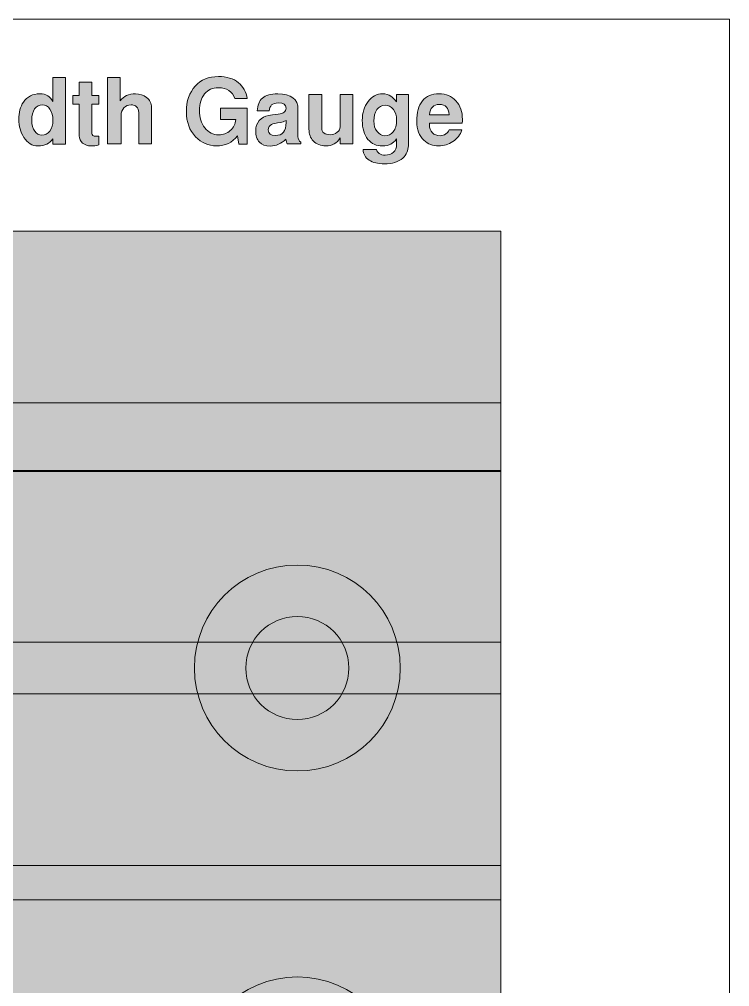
# Model space of a CAD drawing. Header units: inches. Extents: x 0.74 to 7.95, y -5.44 to -0.45.
# Drawn here: x 2.458 to 4.088, y -2.67 to -0.452 of the extents above; entities that cross this region are included whole.
import ezdxf

# ---------------------------------------------------------------- set-up
doc = ezdxf.new("R2010")
doc.units = ezdxf.units.IN
doc.header["$MEASUREMENT"] = 0
doc.layers.add('Layer 1', color=7, linetype='Continuous')

# ---------------------------------------------------------------- blocks, each defined once
blk = doc.blocks.new('block 13')
at = {"layer": 'Layer 1', "true_color": 0xed1f24}
h = blk.add_hatch(color=240, dxfattribs=at)
h.dxf.hatch_style = 2
edge = h.paths.add_edge_path()
edge.add_spline(control_points=[(2.5646, -0.7378), (2.5646, -0.7378), (2.5354, -0.7378), (2.5354, -0.7378), (2.5354, -0.7378), (2.5354, -0.7255), (2.5354, -0.7255), (2.5282, -0.7365), (2.5167, -0.742), (2.5009, -0.742), (2.4881, -0.742), (2.4774, -0.7354), (2.4688, -0.7222), (2.461, -0.7101), (2.4571, -0.6965), (2.4571, -0.6813), (2.4571, -0.6652), (2.4607, -0.6519), (2.4677, -0.6413), (2.4763, -0.6287), (2.489, -0.6224), (2.5056, -0.6224), (2.5194, -0.6224), (2.5293, -0.6282), (2.5354, -0.6399), (2.5354, -0.6399), (2.5354, -0.5853), (2.5354, -0.5853), (2.5354, -0.5853), (2.5646, -0.5853), (2.5646, -0.5853), (2.5646, -0.5853), (2.5646, -0.7378), (2.5646, -0.7378)], knot_values=[0, 0, 0, 0, 1, 1, 1, 2, 2, 2, 3, 3, 3, 4, 4, 4, 5, 5, 5, 6, 6, 6, 7, 7, 7, 8, 8, 8, 9, 9, 9, 10, 10, 10, 11, 11, 11, 11], degree=3, periodic=1)
edge = h.paths.add_edge_path()
edge.add_spline(control_points=[(2.5354, -0.6831), (2.5354, -0.6727), (2.5332, -0.6642), (2.5286, -0.6576), (2.524, -0.6509), (2.5183, -0.6476), (2.5114, -0.6476), (2.5039, -0.6476), (2.498, -0.6508), (2.4935, -0.6571), (2.4891, -0.6635), (2.4869, -0.672), (2.4869, -0.6827), (2.4869, -0.6935), (2.4892, -0.702), (2.4937, -0.7082), (2.4979, -0.7142), (2.5032, -0.7172), (2.5097, -0.7172), (2.5173, -0.7172), (2.5235, -0.714), (2.5283, -0.7077), (2.5331, -0.7014), (2.5354, -0.6932), (2.5354, -0.6831)], knot_values=[0, 0, 0, 0, 1, 1, 1, 2, 2, 2, 3, 3, 3, 4, 4, 4, 5, 5, 5, 6, 6, 6, 7, 7, 7, 8, 8, 8, 8], degree=3, periodic=1)
h = blk.add_hatch(color=240, dxfattribs=at)
h.dxf.hatch_style = 2
edge = h.paths.add_edge_path()
edge.add_spline(control_points=[(2.6411, -0.7395), (2.6343, -0.7411), (2.6281, -0.742), (2.6225, -0.742), (2.6152, -0.742), (2.6088, -0.7397), (2.6036, -0.7352), (2.5983, -0.7307), (2.5956, -0.7253), (2.5956, -0.719), (2.5956, -0.719), (2.5956, -0.6459), (2.5956, -0.6459), (2.5956, -0.6459), (2.5813, -0.6459), (2.5813, -0.6459), (2.5813, -0.6459), (2.5813, -0.6265), (2.5813, -0.6265), (2.5813, -0.6265), (2.5956, -0.6265), (2.5956, -0.6265), (2.5956, -0.6265), (2.5956, -0.5959), (2.5956, -0.5959), (2.5956, -0.5959), (2.6248, -0.5959), (2.6248, -0.5959), (2.6248, -0.5959), (2.6248, -0.6265), (2.6248, -0.6265), (2.6248, -0.6265), (2.6411, -0.6265), (2.6411, -0.6265), (2.6411, -0.6265), (2.6411, -0.6459), (2.6411, -0.6459), (2.6411, -0.6459), (2.6248, -0.6459), (2.6248, -0.6459), (2.6248, -0.6459), (2.6248, -0.7132), (2.6248, -0.7132), (2.6248, -0.7175), (2.6281, -0.7197), (2.6346, -0.7197), (2.6361, -0.7195), (2.6383, -0.7194), (2.6411, -0.7193), (2.6411, -0.7193), (2.6411, -0.7395), (2.6411, -0.7395)], knot_values=[0, 0, 0, 0, 1, 1, 1, 2, 2, 2, 3, 3, 3, 4, 4, 4, 5, 5, 5, 6, 6, 6, 7, 7, 7, 8, 8, 8, 9, 9, 9, 10, 10, 10, 11, 11, 11, 12, 12, 12, 13, 13, 13, 14, 14, 14, 15, 15, 15, 16, 16, 16, 17, 17, 17, 17], degree=3, periodic=1)
h = blk.add_hatch(color=240, dxfattribs=at)
h.dxf.hatch_style = 2
edge = h.paths.add_edge_path()
edge.add_spline(control_points=[(2.7615, -0.7372), (2.7615, -0.7372), (2.7323, -0.7372), (2.7323, -0.7372), (2.7323, -0.7372), (2.7323, -0.6651), (2.7323, -0.6651), (2.7323, -0.6597), (2.7306, -0.6554), (2.7273, -0.6523), (2.724, -0.6492), (2.7197, -0.6476), (2.7146, -0.6476), (2.7081, -0.6476), (2.7027, -0.6498), (2.6984, -0.6544), (2.6941, -0.6589), (2.6919, -0.6646), (2.6919, -0.6714), (2.6919, -0.6714), (2.6919, -0.7372), (2.6919, -0.7372), (2.6919, -0.7372), (2.6606, -0.7372), (2.6606, -0.7372), (2.6606, -0.7372), (2.6606, -0.5853), (2.6606, -0.5853), (2.6606, -0.5853), (2.6898, -0.5853), (2.6898, -0.5853), (2.6898, -0.5853), (2.6898, -0.6384), (2.6898, -0.6384), (2.6977, -0.6277), (2.7094, -0.6224), (2.7248, -0.6224), (2.735, -0.6224), (2.7435, -0.6251), (2.7504, -0.6305), (2.7578, -0.6363), (2.7615, -0.644), (2.7615, -0.6534), (2.7615, -0.6534), (2.7615, -0.7372), (2.7615, -0.7372)], knot_values=[0, 0, 0, 0, 1, 1, 1, 2, 2, 2, 3, 3, 3, 4, 4, 4, 5, 5, 5, 6, 6, 6, 7, 7, 7, 8, 8, 8, 9, 9, 9, 10, 10, 10, 11, 11, 11, 12, 12, 12, 13, 13, 13, 14, 14, 14, 15, 15, 15, 15], degree=3, periodic=1)
h = blk.add_hatch(color=240, dxfattribs=at)
h.dxf.hatch_style = 2
edge = h.paths.add_edge_path()
edge.add_spline(control_points=[(2.9813, -0.7378), (2.9813, -0.7378), (2.9623, -0.7378), (2.9623, -0.7378), (2.9623, -0.7378), (2.9586, -0.719), (2.9586, -0.719), (2.9472, -0.7342), (2.9311, -0.7418), (2.9104, -0.7418), (2.8917, -0.7418), (2.8758, -0.7348), (2.8627, -0.7209), (2.8487, -0.7061), (2.8417, -0.6869), (2.8417, -0.6634), (2.8417, -0.639), (2.8484, -0.6194), (2.8618, -0.6048), (2.8752, -0.5901), (2.8929, -0.5828), (2.915, -0.5828), (2.9342, -0.5828), (2.9495, -0.5874), (2.9611, -0.5968), (2.9719, -0.6055), (2.9786, -0.6177), (2.9813, -0.6334), (2.9813, -0.6334), (2.9527, -0.6334), (2.9527, -0.6334), (2.947, -0.6168), (2.9344, -0.6084), (2.9151, -0.6084), (2.9019, -0.6084), (2.8913, -0.6132), (2.8834, -0.6227), (2.8754, -0.6322), (2.8715, -0.6449), (2.8715, -0.6608), (2.8715, -0.6769), (2.8757, -0.6902), (2.884, -0.7007), (2.8924, -0.7113), (2.9029, -0.7165), (2.9158, -0.7165), (2.9259, -0.7165), (2.9348, -0.7132), (2.9423, -0.7066), (2.9498, -0.7), (2.9541, -0.6916), (2.9552, -0.6813), (2.9552, -0.6813), (2.9202, -0.6813), (2.9202, -0.6813), (2.9202, -0.6813), (2.9202, -0.6555), (2.9202, -0.6555), (2.9202, -0.6555), (2.9813, -0.6555), (2.9813, -0.6555), (2.9813, -0.6555), (2.9813, -0.7378), (2.9813, -0.7378)], knot_values=[0, 0, 0, 0, 1, 1, 1, 2, 2, 2, 3, 3, 3, 4, 4, 4, 5, 5, 5, 6, 6, 6, 7, 7, 7, 8, 8, 8, 9, 9, 9, 10, 10, 10, 11, 11, 11, 12, 12, 12, 13, 13, 13, 14, 14, 14, 15, 15, 15, 16, 16, 16, 17, 17, 17, 18, 18, 18, 19, 19, 19, 20, 20, 20, 21, 21, 21, 21], degree=3, periodic=1)
h = blk.add_hatch(color=240, dxfattribs=at)
h.dxf.hatch_style = 2
edge = h.paths.add_edge_path()
edge.add_spline(control_points=[(3.1042, -0.7372), (3.1042, -0.7372), (3.0731, -0.7372), (3.0731, -0.7372), (3.0718, -0.735), (3.0707, -0.7313), (3.07, -0.7261), (3.0593, -0.7368), (3.0473, -0.7422), (3.034, -0.7422), (3.0231, -0.7422), (3.0149, -0.7391), (3.0092, -0.7331), (3.0035, -0.7271), (3.0006, -0.7185), (3.0006, -0.7074), (3.0006, -0.6982), (3.0034, -0.6904), (3.0088, -0.6838), (3.0142, -0.6773), (3.0215, -0.6734), (3.0306, -0.672), (3.0349, -0.6714), (3.0422, -0.6704), (3.0525, -0.669), (3.0586, -0.6681), (3.063, -0.6666), (3.0657, -0.6646), (3.0685, -0.6626), (3.0699, -0.6593), (3.0702, -0.6549), (3.0706, -0.6472), (3.0646, -0.6434), (3.0521, -0.6434), (3.039, -0.6434), (3.0323, -0.6495), (3.0319, -0.6617), (3.0319, -0.6617), (3.0042, -0.6617), (3.0042, -0.6617), (3.0047, -0.6484), (3.0087, -0.6385), (3.0162, -0.6321), (3.0236, -0.6256), (3.0352, -0.6224), (3.0511, -0.6224), (3.0822, -0.6224), (3.0977, -0.6344), (3.0977, -0.6584), (3.0977, -0.6584), (3.0977, -0.7207), (3.0977, -0.7207), (3.0977, -0.7256), (3.0999, -0.7298), (3.1042, -0.7334), (3.1042, -0.7334), (3.1042, -0.7372), (3.1042, -0.7372)], knot_values=[0, 0, 0, 0, 1, 1, 1, 2, 2, 2, 3, 3, 3, 4, 4, 4, 5, 5, 5, 6, 6, 6, 7, 7, 7, 8, 8, 8, 9, 9, 9, 10, 10, 10, 11, 11, 11, 12, 12, 12, 13, 13, 13, 14, 14, 14, 15, 15, 15, 16, 16, 16, 17, 17, 17, 18, 18, 18, 19, 19, 19, 19], degree=3, periodic=1)
edge = h.paths.add_edge_path()
edge.add_spline(control_points=[(3.0702, -0.688), (3.0702, -0.688), (3.0702, -0.6836), (3.0702, -0.6836), (3.066, -0.686), (3.0618, -0.6874), (3.0575, -0.688), (3.0473, -0.6892), (3.0404, -0.6908), (3.0369, -0.6926), (3.032, -0.6949), (3.0296, -0.6991), (3.0296, -0.7051), (3.0296, -0.7137), (3.035, -0.718), (3.0457, -0.718), (3.0621, -0.718), (3.0702, -0.708), (3.0702, -0.688)], knot_values=[0, 0, 0, 0, 1, 1, 1, 2, 2, 2, 3, 3, 3, 4, 4, 4, 5, 5, 5, 6, 6, 6, 6], degree=3, periodic=1)
h = blk.add_hatch(color=240, dxfattribs=at)
h.dxf.hatch_style = 2
edge = h.paths.add_edge_path()
edge.add_spline(control_points=[(3.2236, -0.7372), (3.2236, -0.7372), (3.1944, -0.7372), (3.1944, -0.7372), (3.1944, -0.7372), (3.1944, -0.7236), (3.1944, -0.7236), (3.1868, -0.7357), (3.1759, -0.7418), (3.1619, -0.7418), (3.1494, -0.7418), (3.1397, -0.738), (3.1327, -0.7305), (3.1262, -0.7236), (3.1229, -0.7146), (3.1229, -0.7036), (3.1229, -0.7036), (3.1229, -0.6243), (3.1229, -0.6243), (3.1229, -0.6243), (3.1521, -0.6243), (3.1521, -0.6243), (3.1521, -0.6243), (3.1521, -0.7013), (3.1521, -0.7013), (3.1521, -0.7059), (3.1538, -0.7095), (3.1573, -0.7122), (3.1608, -0.7148), (3.1654, -0.7161), (3.1713, -0.7161), (3.1775, -0.7161), (3.1829, -0.7143), (3.1875, -0.7107), (3.1921, -0.7071), (3.1944, -0.7029), (3.1944, -0.698), (3.1944, -0.698), (3.1944, -0.6243), (3.1944, -0.6243), (3.1944, -0.6243), (3.2236, -0.6243), (3.2236, -0.6243), (3.2236, -0.6243), (3.2236, -0.7372), (3.2236, -0.7372)], knot_values=[0, 0, 0, 0, 1, 1, 1, 2, 2, 2, 3, 3, 3, 4, 4, 4, 5, 5, 5, 6, 6, 6, 7, 7, 7, 8, 8, 8, 9, 9, 9, 10, 10, 10, 11, 11, 11, 12, 12, 12, 13, 13, 13, 14, 14, 14, 15, 15, 15, 15], degree=3, periodic=1)
h = blk.add_hatch(color=240, dxfattribs=at)
h.dxf.hatch_style = 2
edge = h.paths.add_edge_path()
edge.add_spline(control_points=[(3.3509, -0.7413), (3.3509, -0.7526), (3.3466, -0.762), (3.3381, -0.7697), (3.3283, -0.7786), (3.3142, -0.783), (3.2959, -0.783), (3.281, -0.783), (3.2693, -0.7801), (3.2607, -0.7744), (3.2522, -0.7686), (3.2476, -0.7606), (3.2469, -0.7503), (3.2469, -0.7503), (3.2775, -0.7503), (3.2775, -0.7503), (3.2782, -0.7536), (3.2804, -0.7566), (3.2842, -0.7591), (3.288, -0.7617), (3.2924, -0.763), (3.2976, -0.763), (3.3054, -0.763), (3.3118, -0.7608), (3.3166, -0.7564), (3.3215, -0.7521), (3.324, -0.7463), (3.324, -0.739), (3.324, -0.7315), (3.3239, -0.7272), (3.3238, -0.7259), (3.3192, -0.7316), (3.3148, -0.7356), (3.3106, -0.7378), (3.3055, -0.7406), (3.2992, -0.742), (3.2915, -0.742), (3.2775, -0.742), (3.2664, -0.7369), (3.2582, -0.7268), (3.2496, -0.7162), (3.2452, -0.7017), (3.2452, -0.6832), (3.2452, -0.666), (3.2497, -0.6515), (3.2586, -0.6399), (3.2676, -0.6282), (3.2786, -0.6224), (3.2917, -0.6224), (3.2991, -0.6224), (3.3055, -0.6241), (3.3108, -0.6276), (3.3147, -0.6302), (3.3191, -0.6347), (3.324, -0.6411), (3.324, -0.6411), (3.324, -0.6243), (3.324, -0.6243), (3.324, -0.6243), (3.3509, -0.6243), (3.3509, -0.6243), (3.3509, -0.6243), (3.3509, -0.7413), (3.3509, -0.7413)], knot_values=[0, 0, 0, 0, 1, 1, 1, 2, 2, 2, 3, 3, 3, 4, 4, 4, 5, 5, 5, 6, 6, 6, 7, 7, 7, 8, 8, 8, 9, 9, 9, 10, 10, 10, 11, 11, 11, 12, 12, 12, 13, 13, 13, 14, 14, 14, 15, 15, 15, 16, 16, 16, 17, 17, 17, 18, 18, 18, 19, 19, 19, 20, 20, 20, 21, 21, 21, 21], degree=3, periodic=1)
edge = h.paths.add_edge_path()
edge.add_spline(control_points=[(3.324, -0.6824), (3.324, -0.6727), (3.3215, -0.6646), (3.3165, -0.6582), (3.3115, -0.6518), (3.3052, -0.6486), (3.2975, -0.6486), (3.2897, -0.6486), (3.2835, -0.652), (3.2788, -0.6587), (3.274, -0.6655), (3.2717, -0.6741), (3.2717, -0.6847), (3.2717, -0.6943), (3.2741, -0.7023), (3.2791, -0.7087), (3.284, -0.7152), (3.29, -0.7184), (3.2971, -0.7184), (3.3049, -0.7184), (3.3112, -0.7154), (3.3161, -0.7095), (3.3213, -0.7029), (3.324, -0.6939), (3.324, -0.6824)], knot_values=[0, 0, 0, 0, 1, 1, 1, 2, 2, 2, 3, 3, 3, 4, 4, 4, 5, 5, 5, 6, 6, 6, 7, 7, 7, 8, 8, 8, 8], degree=3, periodic=1)
h = blk.add_hatch(color=240, dxfattribs=at)
h.dxf.hatch_style = 2
edge = h.paths.add_edge_path()
edge.add_spline(control_points=[(3.475, -0.6809), (3.475, -0.6843), (3.4748, -0.6872), (3.4744, -0.6899), (3.4744, -0.6899), (3.3996, -0.6899), (3.3996, -0.6899), (3.3993, -0.6907), (3.3992, -0.692), (3.3992, -0.6938), (3.3992, -0.7012), (3.4015, -0.7071), (3.406, -0.7116), (3.4105, -0.7162), (3.4165, -0.7184), (3.4237, -0.7184), (3.4286, -0.7184), (3.433, -0.717), (3.4372, -0.7143), (3.4409, -0.7116), (3.4432, -0.7086), (3.4442, -0.7053), (3.4442, -0.7053), (3.4738, -0.7053), (3.4738, -0.7053), (3.4699, -0.7163), (3.463, -0.7251), (3.4532, -0.7318), (3.4435, -0.7384), (3.4325, -0.7418), (3.4204, -0.7418), (3.407, -0.7418), (3.3956, -0.7375), (3.3865, -0.729), (3.3755, -0.7189), (3.37, -0.7044), (3.37, -0.6855), (3.37, -0.6652), (3.3744, -0.6496), (3.3832, -0.6387), (3.3921, -0.6278), (3.4047, -0.6224), (3.4213, -0.6224), (3.4374, -0.6224), (3.4504, -0.6278), (3.4602, -0.6385), (3.4701, -0.6493), (3.475, -0.6634), (3.475, -0.6809)], knot_values=[0, 0, 0, 0, 1, 1, 1, 2, 2, 2, 3, 3, 3, 4, 4, 4, 5, 5, 5, 6, 6, 6, 7, 7, 7, 8, 8, 8, 9, 9, 9, 10, 10, 10, 11, 11, 11, 12, 12, 12, 13, 13, 13, 14, 14, 14, 15, 15, 15, 16, 16, 16, 16], degree=3, periodic=1)
edge = h.paths.add_edge_path()
edge.add_spline(control_points=[(3.4442, -0.6703), (3.4433, -0.6546), (3.4361, -0.6468), (3.4223, -0.6468), (3.4084, -0.6468), (3.4007, -0.6546), (3.3992, -0.6703), (3.3992, -0.6703), (3.4442, -0.6703), (3.4442, -0.6703)], knot_values=[0, 0, 0, 0, 1, 1, 1, 2, 2, 2, 3, 3, 3, 3], degree=3, periodic=1)
at = {"layer": 'Layer 1', "lineweight": 0}
for points, knots in [([(2.5646, -0.7378), (2.5646, -0.7378), (2.5354, -0.7378), (2.5354, -0.7378), (2.5354, -0.7378), (2.5354, -0.7255), (2.5354, -0.7255), (2.5282, -0.7365), (2.5167, -0.742), (2.5009, -0.742), (2.4881, -0.742), (2.4774, -0.7354), (2.4688, -0.7222), (2.461, -0.7101), (2.4571, -0.6965), (2.4571, -0.6813), (2.4571, -0.6652), (2.4607, -0.6519), (2.4677, -0.6413), (2.4763, -0.6287), (2.489, -0.6224), (2.5056, -0.6224), (2.5194, -0.6224), (2.5293, -0.6282), (2.5354, -0.6399), (2.5354, -0.6399), (2.5354, -0.5853), (2.5354, -0.5853), (2.5354, -0.5853), (2.5646, -0.5853), (2.5646, -0.5853), (2.5646, -0.5853), (2.5646, -0.7378), (2.5646, -0.7378)], [0, 0, 0, 0, 1, 1, 1, 2, 2, 2, 3, 3, 3, 4, 4, 4, 5, 5, 5, 6, 6, 6, 7, 7, 7, 8, 8, 8, 9, 9, 9, 10, 10, 10, 11, 11, 11, 11]), ([(2.6411, -0.7395), (2.6343, -0.7411), (2.6281, -0.742), (2.6225, -0.742), (2.6152, -0.742), (2.6088, -0.7397), (2.6036, -0.7352), (2.5983, -0.7307), (2.5956, -0.7253), (2.5956, -0.719), (2.5956, -0.719), (2.5956, -0.6459), (2.5956, -0.6459), (2.5956, -0.6459), (2.5813, -0.6459), (2.5813, -0.6459), (2.5813, -0.6459), (2.5813, -0.6265), (2.5813, -0.6265), (2.5813, -0.6265), (2.5956, -0.6265), (2.5956, -0.6265), (2.5956, -0.6265), (2.5956, -0.5959), (2.5956, -0.5959), (2.5956, -0.5959), (2.6248, -0.5959), (2.6248, -0.5959), (2.6248, -0.5959), (2.6248, -0.6265), (2.6248, -0.6265), (2.6248, -0.6265), (2.6411, -0.6265), (2.6411, -0.6265), (2.6411, -0.6265), (2.6411, -0.6459), (2.6411, -0.6459), (2.6411, -0.6459), (2.6248, -0.6459), (2.6248, -0.6459), (2.6248, -0.6459), (2.6248, -0.7132), (2.6248, -0.7132), (2.6248, -0.7175), (2.6281, -0.7197), (2.6346, -0.7197), (2.6361, -0.7195), (2.6383, -0.7194), (2.6411, -0.7193), (2.6411, -0.7193), (2.6411, -0.7395), (2.6411, -0.7395)], [0, 0, 0, 0, 1, 1, 1, 2, 2, 2, 3, 3, 3, 4, 4, 4, 5, 5, 5, 6, 6, 6, 7, 7, 7, 8, 8, 8, 9, 9, 9, 10, 10, 10, 11, 11, 11, 12, 12, 12, 13, 13, 13, 14, 14, 14, 15, 15, 15, 16, 16, 16, 17, 17, 17, 17]), ([(2.7615, -0.7372), (2.7615, -0.7372), (2.7323, -0.7372), (2.7323, -0.7372), (2.7323, -0.7372), (2.7323, -0.6651), (2.7323, -0.6651), (2.7323, -0.6597), (2.7306, -0.6554), (2.7273, -0.6523), (2.724, -0.6492), (2.7197, -0.6476), (2.7146, -0.6476), (2.7081, -0.6476), (2.7027, -0.6498), (2.6984, -0.6544), (2.6941, -0.6589), (2.6919, -0.6646), (2.6919, -0.6714), (2.6919, -0.6714), (2.6919, -0.7372), (2.6919, -0.7372), (2.6919, -0.7372), (2.6606, -0.7372), (2.6606, -0.7372), (2.6606, -0.7372), (2.6606, -0.5853), (2.6606, -0.5853), (2.6606, -0.5853), (2.6898, -0.5853), (2.6898, -0.5853), (2.6898, -0.5853), (2.6898, -0.6384), (2.6898, -0.6384), (2.6977, -0.6277), (2.7094, -0.6224), (2.7248, -0.6224), (2.735, -0.6224), (2.7435, -0.6251), (2.7504, -0.6305), (2.7578, -0.6363), (2.7615, -0.644), (2.7615, -0.6534), (2.7615, -0.6534), (2.7615, -0.7372), (2.7615, -0.7372)], [0, 0, 0, 0, 1, 1, 1, 2, 2, 2, 3, 3, 3, 4, 4, 4, 5, 5, 5, 6, 6, 6, 7, 7, 7, 8, 8, 8, 9, 9, 9, 10, 10, 10, 11, 11, 11, 12, 12, 12, 13, 13, 13, 14, 14, 14, 15, 15, 15, 15]), ([(2.9813, -0.7378), (2.9813, -0.7378), (2.9623, -0.7378), (2.9623, -0.7378), (2.9623, -0.7378), (2.9586, -0.719), (2.9586, -0.719), (2.9472, -0.7342), (2.9311, -0.7418), (2.9104, -0.7418), (2.8917, -0.7418), (2.8758, -0.7348), (2.8627, -0.7209), (2.8487, -0.7061), (2.8417, -0.6869), (2.8417, -0.6634), (2.8417, -0.639), (2.8484, -0.6194), (2.8618, -0.6048), (2.8752, -0.5901), (2.8929, -0.5828), (2.915, -0.5828), (2.9342, -0.5828), (2.9495, -0.5874), (2.9611, -0.5968), (2.9719, -0.6055), (2.9786, -0.6177), (2.9813, -0.6334), (2.9813, -0.6334), (2.9527, -0.6334), (2.9527, -0.6334), (2.947, -0.6168), (2.9344, -0.6084), (2.9151, -0.6084), (2.9019, -0.6084), (2.8913, -0.6132), (2.8834, -0.6227), (2.8754, -0.6322), (2.8715, -0.6449), (2.8715, -0.6608), (2.8715, -0.6769), (2.8757, -0.6902), (2.884, -0.7007), (2.8924, -0.7113), (2.9029, -0.7165), (2.9158, -0.7165), (2.9259, -0.7165), (2.9348, -0.7132), (2.9423, -0.7066), (2.9498, -0.7), (2.9541, -0.6916), (2.9552, -0.6813), (2.9552, -0.6813), (2.9202, -0.6813), (2.9202, -0.6813), (2.9202, -0.6813), (2.9202, -0.6555), (2.9202, -0.6555), (2.9202, -0.6555), (2.9813, -0.6555), (2.9813, -0.6555), (2.9813, -0.6555), (2.9813, -0.7378), (2.9813, -0.7378)], [0, 0, 0, 0, 1, 1, 1, 2, 2, 2, 3, 3, 3, 4, 4, 4, 5, 5, 5, 6, 6, 6, 7, 7, 7, 8, 8, 8, 9, 9, 9, 10, 10, 10, 11, 11, 11, 12, 12, 12, 13, 13, 13, 14, 14, 14, 15, 15, 15, 16, 16, 16, 17, 17, 17, 18, 18, 18, 19, 19, 19, 20, 20, 20, 21, 21, 21, 21]), ([(3.1042, -0.7372), (3.1042, -0.7372), (3.0731, -0.7372), (3.0731, -0.7372), (3.0718, -0.735), (3.0707, -0.7313), (3.07, -0.7261), (3.0593, -0.7368), (3.0473, -0.7422), (3.034, -0.7422), (3.0231, -0.7422), (3.0149, -0.7391), (3.0092, -0.7331), (3.0035, -0.7271), (3.0006, -0.7185), (3.0006, -0.7074), (3.0006, -0.6982), (3.0034, -0.6904), (3.0088, -0.6838), (3.0142, -0.6773), (3.0215, -0.6734), (3.0306, -0.672), (3.0349, -0.6714), (3.0422, -0.6704), (3.0525, -0.669), (3.0586, -0.6681), (3.063, -0.6666), (3.0657, -0.6646), (3.0685, -0.6626), (3.0699, -0.6593), (3.0702, -0.6549), (3.0706, -0.6472), (3.0646, -0.6434), (3.0521, -0.6434), (3.039, -0.6434), (3.0323, -0.6495), (3.0319, -0.6617), (3.0319, -0.6617), (3.0042, -0.6617), (3.0042, -0.6617), (3.0047, -0.6484), (3.0087, -0.6385), (3.0162, -0.6321), (3.0236, -0.6256), (3.0352, -0.6224), (3.0511, -0.6224), (3.0822, -0.6224), (3.0977, -0.6344), (3.0977, -0.6584), (3.0977, -0.6584), (3.0977, -0.7207), (3.0977, -0.7207), (3.0977, -0.7256), (3.0999, -0.7298), (3.1042, -0.7334), (3.1042, -0.7334), (3.1042, -0.7372), (3.1042, -0.7372)], [0, 0, 0, 0, 1, 1, 1, 2, 2, 2, 3, 3, 3, 4, 4, 4, 5, 5, 5, 6, 6, 6, 7, 7, 7, 8, 8, 8, 9, 9, 9, 10, 10, 10, 11, 11, 11, 12, 12, 12, 13, 13, 13, 14, 14, 14, 15, 15, 15, 16, 16, 16, 17, 17, 17, 18, 18, 18, 19, 19, 19, 19]), ([(3.2236, -0.7372), (3.2236, -0.7372), (3.1944, -0.7372), (3.1944, -0.7372), (3.1944, -0.7372), (3.1944, -0.7236), (3.1944, -0.7236), (3.1868, -0.7357), (3.1759, -0.7418), (3.1619, -0.7418), (3.1494, -0.7418), (3.1397, -0.738), (3.1327, -0.7305), (3.1262, -0.7236), (3.1229, -0.7146), (3.1229, -0.7036), (3.1229, -0.7036), (3.1229, -0.6243), (3.1229, -0.6243), (3.1229, -0.6243), (3.1521, -0.6243), (3.1521, -0.6243), (3.1521, -0.6243), (3.1521, -0.7013), (3.1521, -0.7013), (3.1521, -0.7059), (3.1538, -0.7095), (3.1573, -0.7122), (3.1608, -0.7148), (3.1654, -0.7161), (3.1713, -0.7161), (3.1775, -0.7161), (3.1829, -0.7143), (3.1875, -0.7107), (3.1921, -0.7071), (3.1944, -0.7029), (3.1944, -0.698), (3.1944, -0.698), (3.1944, -0.6243), (3.1944, -0.6243), (3.1944, -0.6243), (3.2236, -0.6243), (3.2236, -0.6243), (3.2236, -0.6243), (3.2236, -0.7372), (3.2236, -0.7372)], [0, 0, 0, 0, 1, 1, 1, 2, 2, 2, 3, 3, 3, 4, 4, 4, 5, 5, 5, 6, 6, 6, 7, 7, 7, 8, 8, 8, 9, 9, 9, 10, 10, 10, 11, 11, 11, 12, 12, 12, 13, 13, 13, 14, 14, 14, 15, 15, 15, 15]), ([(3.3509, -0.7413), (3.3509, -0.7526), (3.3466, -0.762), (3.3381, -0.7697), (3.3283, -0.7786), (3.3142, -0.783), (3.2959, -0.783), (3.281, -0.783), (3.2693, -0.7801), (3.2607, -0.7744), (3.2522, -0.7686), (3.2476, -0.7606), (3.2469, -0.7503), (3.2469, -0.7503), (3.2775, -0.7503), (3.2775, -0.7503), (3.2782, -0.7536), (3.2804, -0.7566), (3.2842, -0.7591), (3.288, -0.7617), (3.2924, -0.763), (3.2976, -0.763), (3.3054, -0.763), (3.3118, -0.7608), (3.3166, -0.7564), (3.3215, -0.7521), (3.324, -0.7463), (3.324, -0.739), (3.324, -0.7315), (3.3239, -0.7272), (3.3238, -0.7259), (3.3192, -0.7316), (3.3148, -0.7356), (3.3106, -0.7378), (3.3055, -0.7406), (3.2992, -0.742), (3.2915, -0.742), (3.2775, -0.742), (3.2664, -0.7369), (3.2582, -0.7268), (3.2496, -0.7162), (3.2452, -0.7017), (3.2452, -0.6832), (3.2452, -0.666), (3.2497, -0.6515), (3.2586, -0.6399), (3.2676, -0.6282), (3.2786, -0.6224), (3.2917, -0.6224), (3.2991, -0.6224), (3.3055, -0.6241), (3.3108, -0.6276), (3.3147, -0.6302), (3.3191, -0.6347), (3.324, -0.6411), (3.324, -0.6411), (3.324, -0.6243), (3.324, -0.6243), (3.324, -0.6243), (3.3509, -0.6243), (3.3509, -0.6243), (3.3509, -0.6243), (3.3509, -0.7413), (3.3509, -0.7413)], [0, 0, 0, 0, 1, 1, 1, 2, 2, 2, 3, 3, 3, 4, 4, 4, 5, 5, 5, 6, 6, 6, 7, 7, 7, 8, 8, 8, 9, 9, 9, 10, 10, 10, 11, 11, 11, 12, 12, 12, 13, 13, 13, 14, 14, 14, 15, 15, 15, 16, 16, 16, 17, 17, 17, 18, 18, 18, 19, 19, 19, 20, 20, 20, 21, 21, 21, 21]), ([(3.475, -0.6809), (3.475, -0.6843), (3.4748, -0.6872), (3.4744, -0.6899), (3.4744, -0.6899), (3.3996, -0.6899), (3.3996, -0.6899), (3.3993, -0.6907), (3.3992, -0.692), (3.3992, -0.6938), (3.3992, -0.7012), (3.4015, -0.7071), (3.406, -0.7116), (3.4105, -0.7162), (3.4165, -0.7184), (3.4237, -0.7184), (3.4286, -0.7184), (3.433, -0.717), (3.4372, -0.7143), (3.4409, -0.7116), (3.4432, -0.7086), (3.4442, -0.7053), (3.4442, -0.7053), (3.4738, -0.7053), (3.4738, -0.7053), (3.4699, -0.7163), (3.463, -0.7251), (3.4532, -0.7318), (3.4435, -0.7384), (3.4325, -0.7418), (3.4204, -0.7418), (3.407, -0.7418), (3.3956, -0.7375), (3.3865, -0.729), (3.3755, -0.7189), (3.37, -0.7044), (3.37, -0.6855), (3.37, -0.6652), (3.3744, -0.6496), (3.3832, -0.6387), (3.3921, -0.6278), (3.4047, -0.6224), (3.4213, -0.6224), (3.4374, -0.6224), (3.4504, -0.6278), (3.4602, -0.6385), (3.4701, -0.6493), (3.475, -0.6634), (3.475, -0.6809)], [0, 0, 0, 0, 1, 1, 1, 2, 2, 2, 3, 3, 3, 4, 4, 4, 5, 5, 5, 6, 6, 6, 7, 7, 7, 8, 8, 8, 9, 9, 9, 10, 10, 10, 11, 11, 11, 12, 12, 12, 13, 13, 13, 14, 14, 14, 15, 15, 15, 16, 16, 16, 16]), ([(2.5354, -0.6831), (2.5354, -0.6727), (2.5332, -0.6642), (2.5286, -0.6576), (2.524, -0.6509), (2.5183, -0.6476), (2.5114, -0.6476), (2.5039, -0.6476), (2.498, -0.6508), (2.4935, -0.6571), (2.4891, -0.6635), (2.4869, -0.672), (2.4869, -0.6827), (2.4869, -0.6935), (2.4892, -0.702), (2.4937, -0.7082), (2.4979, -0.7142), (2.5032, -0.7172), (2.5097, -0.7172), (2.5173, -0.7172), (2.5235, -0.714), (2.5283, -0.7077), (2.5331, -0.7014), (2.5354, -0.6932), (2.5354, -0.6831)], [0, 0, 0, 0, 1, 1, 1, 2, 2, 2, 3, 3, 3, 4, 4, 4, 5, 5, 5, 6, 6, 6, 7, 7, 7, 8, 8, 8, 8]), ([(3.324, -0.6824), (3.324, -0.6727), (3.3215, -0.6646), (3.3165, -0.6582), (3.3115, -0.6518), (3.3052, -0.6486), (3.2975, -0.6486), (3.2897, -0.6486), (3.2835, -0.652), (3.2788, -0.6587), (3.274, -0.6655), (3.2717, -0.6741), (3.2717, -0.6847), (3.2717, -0.6943), (3.2741, -0.7023), (3.2791, -0.7087), (3.284, -0.7152), (3.29, -0.7184), (3.2971, -0.7184), (3.3049, -0.7184), (3.3112, -0.7154), (3.3161, -0.7095), (3.3213, -0.7029), (3.324, -0.6939), (3.324, -0.6824)], [0, 0, 0, 0, 1, 1, 1, 2, 2, 2, 3, 3, 3, 4, 4, 4, 5, 5, 5, 6, 6, 6, 7, 7, 7, 8, 8, 8, 8]), ([(3.4442, -0.6703), (3.4433, -0.6546), (3.4361, -0.6468), (3.4223, -0.6468), (3.4084, -0.6468), (3.4007, -0.6546), (3.3992, -0.6703), (3.3992, -0.6703), (3.4442, -0.6703), (3.4442, -0.6703)], [0, 0, 0, 0, 1, 1, 1, 2, 2, 2, 3, 3, 3, 3]), ([(3.0702, -0.688), (3.0702, -0.688), (3.0702, -0.6836), (3.0702, -0.6836), (3.066, -0.686), (3.0618, -0.6874), (3.0575, -0.688), (3.0473, -0.6892), (3.0404, -0.6908), (3.0369, -0.6926), (3.032, -0.6949), (3.0296, -0.6991), (3.0296, -0.7051), (3.0296, -0.7137), (3.035, -0.718), (3.0457, -0.718), (3.0621, -0.718), (3.0702, -0.708), (3.0702, -0.688)], [0, 0, 0, 0, 1, 1, 1, 2, 2, 2, 3, 3, 3, 4, 4, 4, 5, 5, 5, 6, 6, 6, 6])]:
    blk.add_open_spline(points, degree=3, knots=knots, dxfattribs=at)
blk = doc.blocks.new('block 40')
at = {"layer": 'Layer 1', "true_color": 0x010101}
h = blk.add_hatch(color=18, dxfattribs=at)
h.dxf.hatch_style = 2
edge = h.paths.add_edge_path()
edge.add_spline(control_points=[(3.3324, -1.9394), (3.3324, -2.0698), (3.2266, -2.1756), (3.0962, -2.1756), (2.9657, -2.1756), (2.86, -2.0698), (2.86, -1.9394), (2.86, -1.8089), (2.9657, -1.7032), (3.0962, -1.7032), (3.2266, -1.7032), (3.3324, -1.8089), (3.3324, -1.9394)], knot_values=[0, 0, 0, 0, 1, 1, 1, 2, 2, 2, 3, 3, 3, 4, 4, 4, 4], degree=3, periodic=1)
at = {"layer": 'Layer 1', "true_color": 0x000000}
h = blk.add_hatch(color=18, dxfattribs=at)
h.dxf.hatch_style = 2
edge = h.paths.add_edge_path()
edge.add_spline(control_points=[(3.2143, -1.9394), (3.2143, -2.0046), (3.1614, -2.0575), (3.0962, -2.0575), (3.0309, -2.0575), (2.9781, -2.0046), (2.9781, -1.9394), (2.9781, -1.8741), (3.0309, -1.8213), (3.0962, -1.8213), (3.1614, -1.8213), (3.2143, -1.8741), (3.2143, -1.9394)], knot_values=[0, 0, 0, 0, 1, 1, 1, 2, 2, 2, 3, 3, 3, 4, 4, 4, 4], degree=3, periodic=1)
at = {"layer": 'Layer 1', "lineweight": 0}
for points in [[(3.3324, -1.9394), (3.3324, -2.0698), (3.2266, -2.1756), (3.0962, -2.1756), (2.9657, -2.1756), (2.86, -2.0698), (2.86, -1.9394), (2.86, -1.8089), (2.9657, -1.7032), (3.0962, -1.7032), (3.2266, -1.7032), (3.3324, -1.8089), (3.3324, -1.9394)], [(3.2143, -1.9394), (3.2143, -2.0046), (3.1614, -2.0575), (3.0962, -2.0575), (3.0309, -2.0575), (2.9781, -2.0046), (2.9781, -1.9394), (2.9781, -1.8741), (3.0309, -1.8213), (3.0962, -1.8213), (3.1614, -1.8213), (3.2143, -1.8741), (3.2143, -1.9394)]]:
    blk.add_open_spline(points, degree=3, knots=[0, 0, 0, 0, 1, 1, 1, 2, 2, 2, 3, 3, 3, 4, 4, 4, 4], dxfattribs=at)
blk = doc.blocks.new('block 41')
at = {"layer": 'Layer 1', "true_color": 0x010101}
h = blk.add_hatch(color=18, dxfattribs=at)
h.dxf.hatch_style = 2
edge = h.paths.add_edge_path()
edge.add_spline(control_points=[(3.3324, -2.8843), (3.3324, -3.0147), (3.2266, -3.1205), (3.0962, -3.1205), (2.9657, -3.1205), (2.86, -3.0147), (2.86, -2.8843), (2.86, -2.7538), (2.9657, -2.648), (3.0962, -2.648), (3.2266, -2.648), (3.3324, -2.7538), (3.3324, -2.8843)], knot_values=[0, 0, 0, 0, 1, 1, 1, 2, 2, 2, 3, 3, 3, 4, 4, 4, 4], degree=3, periodic=1)
at = {"layer": 'Layer 1', "true_color": 0x000000}
h = blk.add_hatch(color=18, dxfattribs=at)
h.dxf.hatch_style = 2
edge = h.paths.add_edge_path()
edge.add_spline(control_points=[(3.293, -2.8843), (3.293, -2.993), (3.2049, -3.0811), (3.0962, -3.0811), (2.9875, -3.0811), (2.8993, -2.993), (2.8993, -2.8843), (2.8993, -2.7755), (2.9875, -2.6874), (3.0962, -2.6874), (3.2049, -2.6874), (3.293, -2.7755), (3.293, -2.8843)], knot_values=[0, 0, 0, 0, 1, 1, 1, 2, 2, 2, 3, 3, 3, 4, 4, 4, 4], degree=3, periodic=1)
at = {"layer": 'Layer 1', "lineweight": 0}
for points in [[(3.3324, -2.8843), (3.3324, -3.0147), (3.2266, -3.1205), (3.0962, -3.1205), (2.9657, -3.1205), (2.86, -3.0147), (2.86, -2.8843), (2.86, -2.7538), (2.9657, -2.648), (3.0962, -2.648), (3.2266, -2.648), (3.3324, -2.7538), (3.3324, -2.8843)], [(3.293, -2.8843), (3.293, -2.993), (3.2049, -3.0811), (3.0962, -3.0811), (2.9875, -3.0811), (2.8993, -2.993), (2.8993, -2.8843), (2.8993, -2.7755), (2.9875, -2.6874), (3.0962, -2.6874), (3.2049, -2.6874), (3.293, -2.7755), (3.293, -2.8843)]]:
    blk.add_open_spline(points, degree=3, knots=[0, 0, 0, 0, 1, 1, 1, 2, 2, 2, 3, 3, 3, 4, 4, 4, 4], dxfattribs=at)
blk = doc.blocks.new('block 39')
at = {"layer": 'Layer 1', "true_color": 0xed2224}
h = blk.add_hatch(color=240, dxfattribs=at)
h.dxf.hatch_style = 2
h.paths.add_polyline_path([(3.5629, -1.3312), (1.5944, -1.3312), (1.5944, -0.9375), (3.5629, -0.9375)])
at = {"layer": 'Layer 1', "true_color": 0x010101}
h = blk.add_hatch(color=18, dxfattribs=at)
h.dxf.hatch_style = 2
h.paths.add_polyline_path([(3.5629, -1.4886), (1.5944, -1.4886), (1.5944, -1.3312), (3.5629, -1.3312)])
at = {"layer": 'Layer 1', "true_color": 0xed2224}
h = blk.add_hatch(color=240, dxfattribs=at)
h.dxf.hatch_style = 2
h.paths.add_polyline_path([(3.5629, -1.8803), (1.5944, -1.8803), (1.5944, -1.4866), (3.5629, -1.4866)])
at = {"layer": 'Layer 1', "true_color": 0x010101}
h = blk.add_hatch(color=18, dxfattribs=at)
h.dxf.hatch_style = 2
h.paths.add_polyline_path([(3.5629, -1.9984), (1.5944, -1.9984), (1.5944, -1.8803), (3.5629, -1.8803)])
at = {"layer": 'Layer 1', "true_color": 0xed2224}
h = blk.add_hatch(color=240, dxfattribs=at)
h.dxf.hatch_style = 2
h.paths.add_polyline_path([(3.5629, -2.3921), (1.5944, -2.3921), (1.5944, -1.9984), (3.5629, -1.9984)])
at = {"layer": 'Layer 1', "true_color": 0x010101}
h = blk.add_hatch(color=18, dxfattribs=at)
h.dxf.hatch_style = 2
h.paths.add_polyline_path([(3.5629, -2.4709), (1.5944, -2.4709), (1.5944, -2.3921), (3.5629, -2.3921)])
at = {"layer": 'Layer 1', "true_color": 0xed2224}
h = blk.add_hatch(color=240, dxfattribs=at)
h.dxf.hatch_style = 2
h.paths.add_polyline_path([(3.5629, -2.8646), (1.5944, -2.8646), (1.5944, -2.4709), (3.5629, -2.4709)])
at = {"layer": 'Layer 1', "lineweight": 0}
for points in [[(3.5629, -1.3312), (1.5944, -1.3312), (1.5944, -0.9375), (3.5629, -0.9375), (3.5629, -1.3312)], [(3.5629, -1.4886), (1.5944, -1.4886), (1.5944, -1.3312), (3.5629, -1.3312), (3.5629, -1.4886)], [(3.5629, -1.8803), (1.5944, -1.8803), (1.5944, -1.4866), (3.5629, -1.4866), (3.5629, -1.8803)], [(3.5629, -1.9984), (1.5944, -1.9984), (1.5944, -1.8803), (3.5629, -1.8803), (3.5629, -1.9984)], [(3.5629, -2.3921), (1.5944, -2.3921), (1.5944, -1.9984), (3.5629, -1.9984), (3.5629, -2.3921)], [(3.5629, -2.4709), (1.5944, -2.4709), (1.5944, -2.3921), (3.5629, -2.3921), (3.5629, -2.4709)], [(3.5629, -2.8646), (1.5944, -2.8646), (1.5944, -2.4709), (3.5629, -2.4709), (3.5629, -2.8646)]]:
    blk.add_lwpolyline(points, dxfattribs=at)
at = {"layer": 'Layer 1'}
for name in ['block 40', 'block 41']:
    blk.add_blockref(name, (0, 0), dxfattribs=at)
blk = doc.blocks.new('block 2')
at = {"layer": 'Layer 1', "color": 250, "lineweight": 5, "true_color": 0x221f1f}
blk.add_lwpolyline([(4.0881, -4.889), (0.744, -4.889), (0.744, -0.4515), (4.0881, -0.4515), (4.0881, -4.889)], dxfattribs=at)
at = {"layer": 'Layer 1'}
for name in ['block 13', 'block 39']:
    blk.add_blockref(name, (0, 0), dxfattribs=at)

msp = doc.modelspace()

# ---------------------------------------------------------------- block references
at = {"layer": 'Layer 1'}
msp.add_blockref('block 2', (0, 0), dxfattribs=at)

doc.saveas('drawing.dxf')
